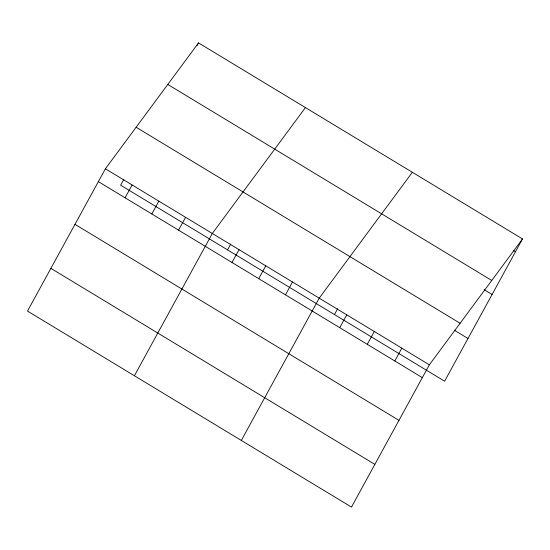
<?xml version="1.0" encoding="UTF-8"?>
<svg xmlns="http://www.w3.org/2000/svg" width="550" height="550" viewBox="0 0 550 550"><rect width="100%" height="100%" fill="white"/><g stroke="black" fill="none" stroke-linecap="round" stroke-linejoin="round"><path stroke-width="0.82" d="M105.394 168.795L27.5 311.073L351.471 507.093L429.364 364.815L522.5 238.927L198.529 42.907L105.394 168.795L429.364 364.815M123.86 179.293L120.636 185.185L444.606 381.205L522.5 238.927M196.969 45.753L198.529 42.907M125.104 197.794L132.124 184.965M151.828 213.964L158.854 201.135M178.558 230.134L185.577 217.305M134.406 375.76L212.307 233.482L305.442 107.594M227.542 249.872L230.773 243.98M232.011 262.481L239.037 249.652M258.741 278.651L265.76 265.822M285.464 294.821L292.49 281.992M241.319 440.447L319.213 298.169L412.349 172.281M334.455 314.559L337.679 308.667M339.728 327.656L346.754 314.827M367.269 344.321L374.289 331.492M394.804 360.979L401.83 348.15M513.301 250.436L515.474 251.756M167.798 84.446L491.769 280.466M484.117 289.651L492.085 294.47M136.132 127.249L460.103 323.269M454.224 330.158L467.988 338.491M98.374 181.624L422.338 377.644M74.986 224.338L398.956 420.358M50.889 268.359L374.853 464.379"/></g></svg>
